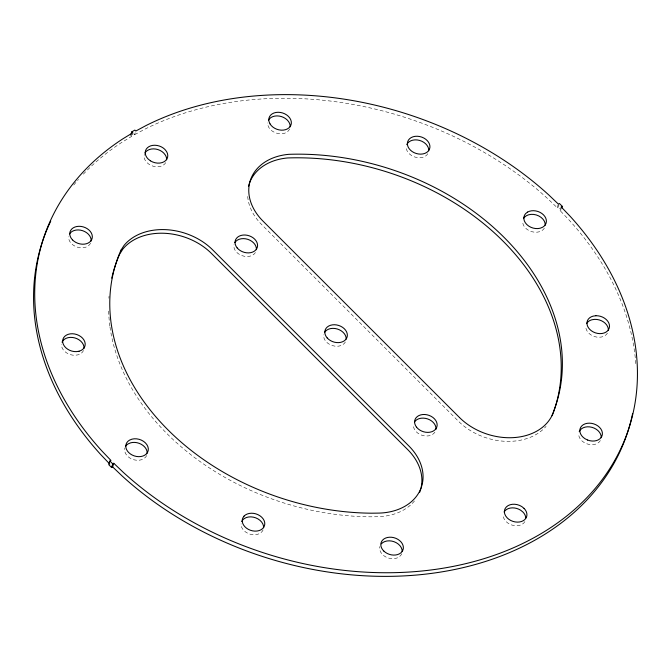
<?xml version="1.0" encoding="UTF-8"?>
<svg xmlns="http://www.w3.org/2000/svg" width="671" height="671" viewBox="0 0 671 671"><rect width="100%" height="100%" fill="white"/><g stroke="black" fill="none" stroke-linecap="round" stroke-linejoin="round"><path stroke-width="0.5" stroke-dasharray="3.35 2.52" d="M83.33 174.175A307.721 230.824 17.8 0 1 121.602 142.52L131.6 136.406L132.766 132.774M133.697 133.722L134.645 134.67L135.802 131.038M134.645 134.67L145.02 129.1A307.721 230.824 17.8 0 1 547.796 198.733L557.207 207.725L558.373 204.101M557.207 207.725L558.255 207.129L559.421 203.498M635.781 363.64A307.721 230.824 17.8 0 0 568.933 219.853L560.042 210.56L561.208 206.936M427.737 153.709L426.949 154.892A11.524 8.648 17.8 0 1 413.99 156.746A11.524 8.648 17.8 0 1 406.223 146.848M132.933 134.158L130.652 135.458L131.6 136.406M560.042 210.56L561.09 209.964L558.255 207.129M73.768 185.02A307.721 230.824 17.8 0 1 78.482 179.467M110.002 327.071A231.076 173.336 17.8 0 0 370.551 516.821L376.372 516.745A56.263 42.206 17.8 0 0 414.821 500.549M109.876 326.131A231.076 173.336 17.8 0 1 108.627 309.524M108.912 298.243A231.076 173.336 17.8 0 1 109.054 296.205M247.7 196.477A56.104 42.08 17.8 0 0 261.765 224.668L458.352 421.153A56.104 42.08 17.8 0 0 546.085 426.353M524.89 521.619A11.524 8.648 17.8 0 1 506.119 521.602L504.449 519.488A11.524 8.648 17.8 0 1 503.225 514.858M434.917 432.174A11.524 8.648 17.8 0 1 421.74 435.185A11.524 8.648 17.8 0 1 413.47 424.76M345.389 341.992A11.524 8.648 17.8 0 1 332.12 345.498A11.524 8.648 17.8 0 1 323.707 334.77M401.736 553.743A11.524 8.648 17.8 0 1 388.157 557.962A11.524 8.648 17.8 0 1 379.87 546.513M600.352 440.562A11.524 8.648 17.8 0 1 586.479 443.682L583.812 442.332A11.524 8.648 17.8 0 1 578.679 433.793M607.465 333.126A11.524 8.648 17.8 0 1 594.548 336.574A11.524 8.648 17.8 0 1 585.8 326.358M544.34 228.106A11.524 8.648 17.8 0 1 541.505 230.841L539.081 231.83A11.524 8.648 17.8 0 1 522.675 221.338M255.441 252.522A11.524 8.648 17.8 0 1 241.929 255.609A11.524 8.648 17.8 0 1 233.978 244.714M289.654 129A11.524 8.648 17.8 0 1 279.807 133.772A11.524 8.648 17.8 0 1 268.861 127.54L267.872 125.234A11.524 8.648 17.8 0 1 267.637 122.91M165.737 162.642A11.524 8.648 17.8 0 1 149.197 164.42L146.957 162.625A11.524 8.648 17.8 0 1 144.34 154.389M90.543 243.204A11.524 8.648 17.8 0 1 77.593 247.23A11.524 8.648 17.8 0 1 68.627 236.746M83.498 350.463A11.524 8.648 17.8 0 1 77.895 354.867L75.118 355.269A11.524 8.648 17.8 0 1 61.489 344.374M146.622 455.492A11.524 8.648 17.8 0 1 145.364 457.404L143.451 458.905A11.524 8.648 17.8 0 1 130.166 458.192A11.524 8.648 17.8 0 1 124.89 447.909M263.082 529.956A11.524 8.648 17.8 0 1 250.3 534.225A11.524 8.648 17.8 0 1 241.074 523.866"/><path stroke-width="1.01" d="M130.946 134.552L131.818 131.835L134.854 130.09L135.802 131.038L146.186 125.469A307.721 230.824 17.8 0 1 548.962 195.11L558.373 204.101L559.421 203.498L562.256 206.333L561.677 208.144M131.818 131.835L132.766 132.774L122.768 138.889A307.721 230.824 17.8 0 0 102.067 451.147L110.958 460.44L109.91 461.036L108.744 464.668L111.579 467.502L112.627 466.899L113.793 463.275L123.204 472.267A307.721 230.824 17.8 0 0 537.966 535.466A307.721 230.824 17.8 0 0 570.09 216.23L561.208 206.936L562.256 206.333M111.579 467.502L112.745 463.871L113.793 463.275M241.711 521.51L242.868 519.757A11.524 8.648 17.8 0 1 255.819 517.878A11.524 8.648 17.8 0 1 263.611 527.758M112.627 466.899L122.038 475.89A307.721 230.824 17.8 0 0 428.341 573.797A307.721 230.824 17.8 0 0 632.627 413.453M109.91 461.036L112.745 463.871M109.792 464.064L100.91 454.77A307.721 230.824 17.8 0 1 50.736 221.153M553.231 412.917A231.076 173.336 17.8 0 1 552.158 415.743M111.78 278.163A231.076 173.336 17.8 0 1 113.508 271.31M113.785 270.338A231.076 173.336 17.8 0 1 119.614 254.225L122.86 249.084A56.23 42.181 17.8 0 1 211.482 253.47L408.077 449.964A56.263 42.206 17.8 0 1 421.212 487.096M553.575 411.969A231.076 173.336 17.8 0 0 287.641 157.953A56.104 42.08 17.8 0 0 248.538 186.253M421.002 488.002A56.263 42.206 17.8 0 1 419.576 492.447M504.106 511.981A11.524 8.648 17.8 0 1 520.637 510.212L522.877 511.998A11.524 8.648 17.8 0 1 525.779 517.987M414.493 421.942A11.524 8.648 17.8 0 1 427.67 418.939A11.524 8.648 17.8 0 1 435.949 429.356M324.445 332.64A11.524 8.648 17.8 0 1 337.236 328.983A11.524 8.648 17.8 0 1 346.202 339.098M381.321 543.862A11.524 8.648 17.8 0 1 394.162 541.749A11.524 8.648 17.8 0 1 402.206 551.528M579.216 431.596A11.524 8.648 17.8 0 1 591.998 427.335A11.524 8.648 17.8 0 1 601.224 437.693M586.68 323.489A11.524 8.648 17.8 0 1 591.939 319.765L594.716 319.362A11.524 8.648 17.8 0 1 608.345 330.258M523.556 218.469A11.524 8.648 17.8 0 1 524.479 217.228L526.383 215.726A11.524 8.648 17.8 0 1 538.796 215.953A11.524 8.648 17.8 0 1 545.221 225.23M234.816 242.617A11.524 8.648 17.8 0 1 247.859 239.362A11.524 8.648 17.8 0 1 256.389 249.679M406.76 144.651A11.524 8.648 17.8 0 1 419.568 140.415A11.524 8.648 17.8 0 1 428.761 150.79M268.517 120.042A11.524 8.648 17.8 0 1 281.443 116.586A11.524 8.648 17.8 0 1 290.182 126.802M144.944 153.005A11.524 8.648 17.8 0 1 163.716 153.022L165.393 155.144A11.524 8.648 17.8 0 1 166.609 159.773M69.583 233.902A11.524 8.648 17.8 0 1 82.65 230.698A11.524 8.648 17.8 0 1 91.139 241.023M62.026 342.176A11.524 8.648 17.8 0 1 74.808 337.916A11.524 8.648 17.8 0 1 84.034 348.274M125.494 446.525A11.524 8.648 17.8 0 1 128.329 443.791L130.753 442.801A11.524 8.648 17.8 0 1 147.159 453.294M121.015 250.107L120.78 250.593A231.076 173.336 17.8 0 0 371.717 513.198L377.538 513.122A56.263 42.206 17.8 0 0 419.987 490.526A56.263 42.206 17.8 0 0 409.235 446.332L212.648 249.847A56.23 42.181 17.8 0 0 124.026 245.452L121.015 250.107M244.034 516.125L242.768 518.037A11.524 8.648 17.8 0 0 254.896 531.13A11.524 8.648 17.8 0 0 263.074 518.767A11.524 8.648 17.8 0 0 244.034 516.125M429.39 149.356L428.115 151.26A11.524 8.648 17.8 0 1 409.075 148.585A11.524 8.648 17.8 0 1 417.303 136.247A11.524 8.648 17.8 0 1 429.39 149.356M146.521 453.772L144.617 455.273A11.524 8.648 17.8 0 1 128.673 452.514A11.524 8.648 17.8 0 1 129.495 440.159L131.919 439.17A11.524 8.648 17.8 0 1 145.431 442.919A11.524 8.648 17.8 0 1 146.521 453.772M527.549 212.095L525.636 213.596A11.524 8.648 17.8 0 0 526.735 224.458A11.524 8.648 17.8 0 0 540.247 228.199L542.671 227.209A11.524 8.648 17.8 0 0 543.493 214.854A11.524 8.648 17.8 0 0 527.549 212.095M79.061 351.235L76.284 351.638A11.524 8.648 17.8 0 1 62.923 339.258A11.524 8.648 17.8 0 1 80.864 336.657A11.524 8.648 17.8 0 1 79.061 351.235M595.882 315.731L593.105 316.133A11.524 8.648 17.8 0 0 591.294 330.719A11.524 8.648 17.8 0 0 609.234 328.111A11.524 8.648 17.8 0 0 595.882 315.731M587.645 440.05L584.978 438.708A11.524 8.648 17.8 0 1 585.129 423.837A11.524 8.648 17.8 0 1 602.323 432.518A11.524 8.648 17.8 0 1 587.645 440.05M150.363 160.788L148.123 159.002A11.524 8.648 17.8 0 1 148.945 146.639A11.524 8.648 17.8 0 1 164.881 149.398L166.551 151.512A11.524 8.648 17.8 0 1 164.068 161.753A11.524 8.648 17.8 0 1 150.363 160.788M524.043 508.375L521.803 506.58A11.524 8.648 17.8 0 0 508.098 505.615A11.524 8.648 17.8 0 0 505.607 515.856L507.284 517.978A11.524 8.648 17.8 0 0 523.221 520.73A11.524 8.648 17.8 0 0 524.043 508.375M459.518 417.53L262.923 221.036A56.104 42.08 17.8 0 1 288.798 154.33A231.076 173.336 17.8 0 1 551.386 416.775A56.104 42.08 17.8 0 1 459.518 417.53M270.027 123.909L269.037 121.61A11.524 8.648 17.8 0 1 282.608 112.963A11.524 8.648 17.8 0 1 288.983 127.834A11.524 8.648 17.8 0 1 270.027 123.909M383.871 551.109A11.524 8.648 17.8 0 0 402.902 550.111A11.524 8.648 17.8 0 0 389.49 537.211A11.524 8.648 17.8 0 0 383.871 551.109M72.502 239.891A11.524 8.648 17.8 0 0 91.709 239.572A11.524 8.648 17.8 0 0 78.926 226.303A11.524 8.648 17.8 0 0 72.502 239.891M237.165 247.918A11.524 8.648 17.8 0 0 256.607 248.899A11.524 8.648 17.8 0 0 245.108 235.009A11.524 8.648 17.8 0 0 237.165 247.918M416.599 427.234A11.524 8.648 17.8 0 0 436.083 428.551A11.524 8.648 17.8 0 0 424.936 414.51A11.524 8.648 17.8 0 0 416.599 427.234M327.205 337.958A11.524 8.648 17.8 0 0 346.555 338.36A11.524 8.648 17.8 0 0 334.485 324.739A11.524 8.648 17.8 0 0 327.205 337.958"/></g></svg>
